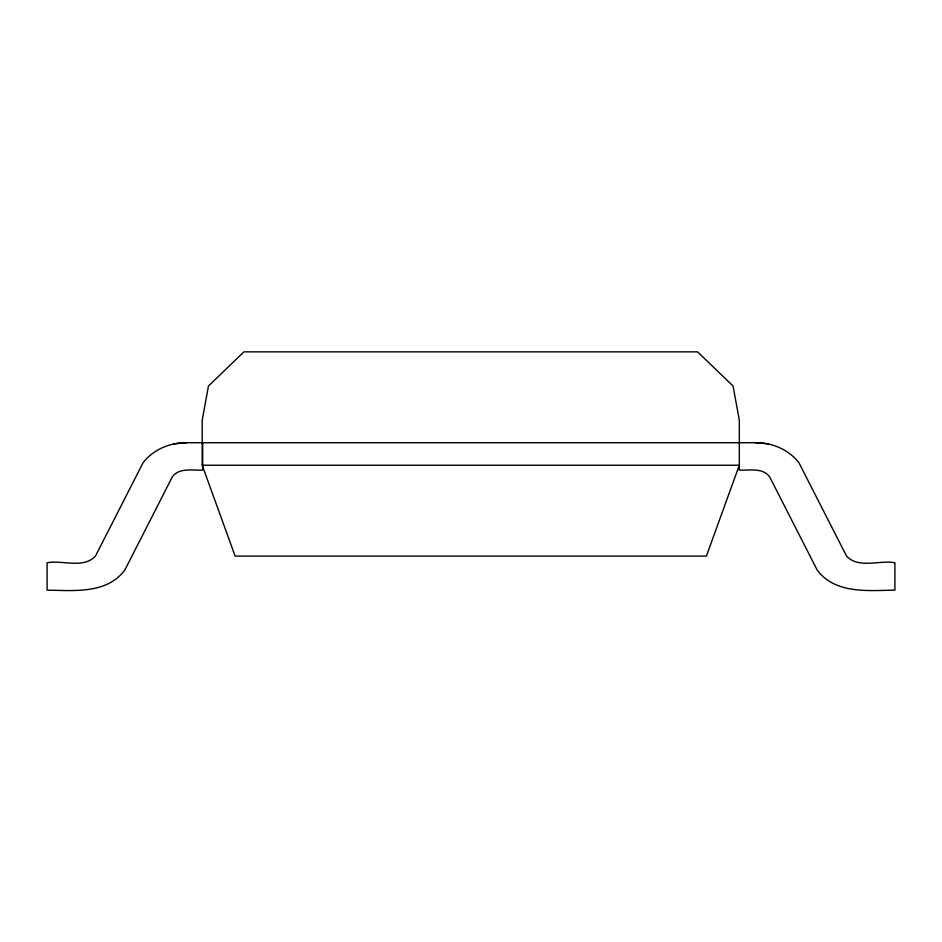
<?xml version="1.0" encoding="UTF-8"?>
<svg xmlns="http://www.w3.org/2000/svg" width="942" height="942" viewBox="0 0 942 942"><rect width="100%" height="100%" fill="white"/><g stroke="black" fill="none" stroke-linecap="round" stroke-linejoin="round"><path stroke-width="1.41" d="M202.2 465.23L739.317 465.23L706.406 556.098L235.111 556.098L202.2 465.23L202.2 420.226L208.453 386.043L243.931 351.861L697.586 351.861L733.064 386.043L739.317 420.226L739.317 470.105C749.279 470.635 762.478 467.338 769.567 476.687L817.091 569.875C834.977 594.284 868.465 590.516 894.9 590.139L894.9 562.763C879.675 559.807 858.645 569.156 846.528 556.063L799.004 462.875C789.278 450.17 773.57 443.164 757.733 442.728L184.267 442.728C168.43 443.164 152.722 450.17 142.996 462.875L95.472 556.063C83.355 569.156 62.325 559.807 47.1 562.763L47.1 590.139C73.535 590.516 107.023 594.284 124.909 569.875L172.433 476.687C179.522 467.338 192.721 470.635 202.683 470.105L202.683 442.728M173.481 443.882L186.469 442.728M755.531 442.728L768.519 443.882"/></g></svg>
